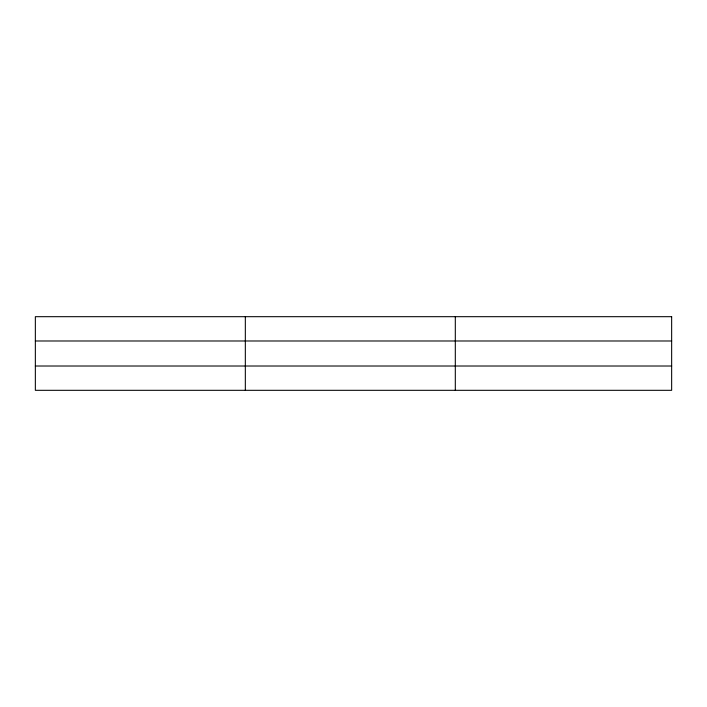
<?xml version="1.0" encoding="UTF-8"?>
<svg xmlns="http://www.w3.org/2000/svg" width="707" height="707" viewBox="0 0 707 707"><rect width="100%" height="100%" fill="white"/><g stroke="black" fill="none" stroke-linecap="round" stroke-linejoin="round"><path stroke-width="1.06" d="M245.329 316.683L245.329 390.317M455.308 316.683L455.308 390.317M35.35 340.986L671.65 340.986M35.35 366.014L671.65 366.014M671.65 316.683L671.65 390.317L35.35 390.317L35.35 316.683L671.65 316.683"/></g></svg>
